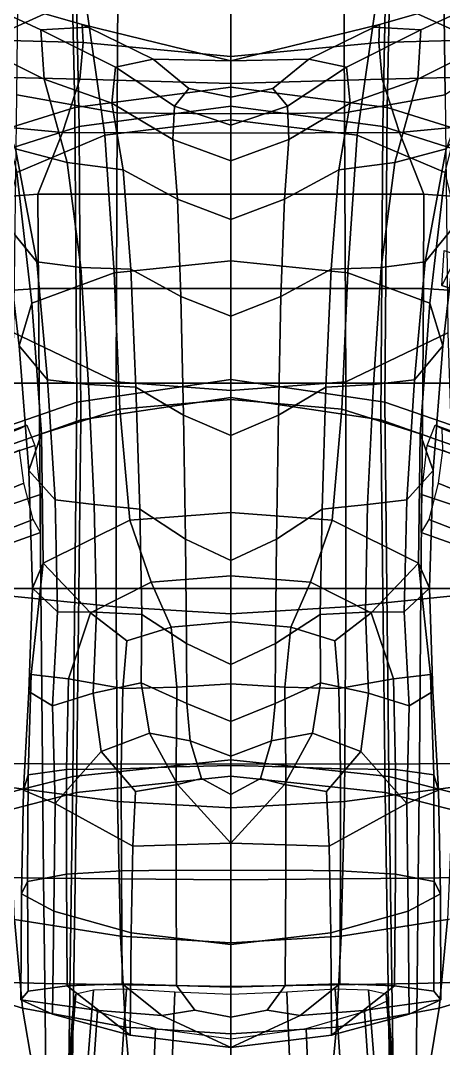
# Model space of a CAD drawing. Extents: x -0.97 to 0.97, y -3.2 to 2.94.
# Drawn here: x -0.108 to 0.109, y 2.124 to 2.653 of the extents above; entities that cross this region are included whole.
import ezdxf

# ---------------------------------------------------------------- set-up
doc = ezdxf.new("R2010")
doc.units = 0

msp = doc.modelspace()

# ---------------------------------------------------------------- linework, layer by layer
for points in [[(-0.18821, 2.6147, 0.11069), (-0.18104, 2.68599, 0.11249), (-0.10735, 2.76788, 0.06306), (-0.12384, 2.69955, 0.06705)], [(0.18821, 2.6147, 0.11069), (0.12384, 2.69955, 0.06705), (0.10735, 2.76788, 0.06306), (0.18104, 2.68599, 0.11249)], [(-0.0804, 2.60826, 0.71814), (0, 2.61863, 0.71936), (0, 2.7464, 0.61185), (-0.08316, 2.73928, 0.60865)], [(0.0804, 2.60826, 0.71814), (0.08316, 2.73928, 0.60865), (0, 2.7464, 0.61185), (0, 2.61863, 0.71936)], [(-0.0804, 2.60826, 0.71814), (-0.08316, 2.73928, 0.60865), (-0.16358, 2.72179, 0.59917), (-0.15899, 2.58372, 0.71343)], [(-0.095, 2.74017, 0.44939), (-0.15908, 2.71099, 0.4292), (-0.12699, 2.64238, 0.50233), (-0.07521, 2.66604, 0.51949)], [(0.095, 2.74017, 0.44939), (0.07521, 2.66604, 0.51949), (0.12699, 2.64238, 0.50233), (0.15908, 2.71099, 0.4292)], [(0.0804, 2.60826, 0.71814), (0.15899, 2.58372, 0.71343), (0.16358, 2.72179, 0.59917), (0.08316, 2.73928, 0.60865)], [(-0.07815, 2.59851, 0.70653), (-0.08079, 2.72907, 0.59752), (0, 2.7361, 0.60068), (0, 2.60882, 0.70769)], [(0.07815, 2.59851, 0.70653), (0, 2.60882, 0.70769), (0, 2.7361, 0.60068), (0.08079, 2.72907, 0.59752)], [(-0.07815, 2.59851, 0.70653), (-0.15427, 2.57426, 0.70215), (-0.15864, 2.71196, 0.58836), (-0.08079, 2.72907, 0.59752)], [(-0.05849, 2.60544, -0.41154), (-0.1102, 2.61477, -0.39103), (-0.10891, 2.72367, -0.36258), (-0.0579, 2.72862, -0.38167)], [(-0.05849, 2.60544, -0.41154), (-0.0579, 2.72862, -0.38167), (0, 2.73181, -0.3877), (0, 2.60493, -0.4168)], [(0.05849, 2.60544, -0.41154), (0, 2.60493, -0.4168), (0, 2.73181, -0.3877), (0.0579, 2.72862, -0.38167)], [(0.05849, 2.60544, -0.41154), (0.0579, 2.72862, -0.38167), (0.10891, 2.72367, -0.36258), (0.1102, 2.61477, -0.39103)], [(0.07815, 2.59851, 0.70653), (0.08079, 2.72907, 0.59752), (0.15864, 2.71196, 0.58836), (0.15427, 2.57426, 0.70215)], [(0.14831, 2.64072, -0.35053), (0.1102, 2.61477, -0.39103), (0.10891, 2.72367, -0.36258), (0.14614, 2.72159, -0.32942)], [(-0.06488, 2.59394, 0.58445), (0, 2.60193, 0.58999), (0, 2.67615, 0.52556), (-0.07521, 2.66604, 0.51949)], [(0.06488, 2.59394, 0.58445), (0.07521, 2.66604, 0.51949), (0, 2.67615, 0.52556), (0, 2.60193, 0.58999)], [(-0.07611, 2.64169, 0.21451), (-0.07651, 2.65094, 0.24824), (-0.14791, 2.67139, 0.28518), (-0.14037, 2.64332, 0.22546)], [(-0.09617, 2.62272, 0.38835), (-0.13069, 2.63998, 0.37798), (-0.14791, 2.67139, 0.28518), (-0.09775, 2.64807, 0.33158)], [(-0.0737, 2.64953, 0.28802), (-0.09775, 2.64807, 0.33158), (-0.14791, 2.67139, 0.28518), (-0.07651, 2.65094, 0.24824)], [(0.0737, 2.64953, 0.28802), (0.07651, 2.65094, 0.24824), (0.14791, 2.67139, 0.28518), (0.09775, 2.64807, 0.33158)], [(0.07611, 2.64169, 0.21451), (0.14037, 2.64332, 0.22546), (0.14791, 2.67139, 0.28518), (0.07651, 2.65094, 0.24824)], [(0.09617, 2.62272, 0.38835), (0.09775, 2.64807, 0.33158), (0.14791, 2.67139, 0.28518), (0.13069, 2.63998, 0.37798)], [(-0.06488, 2.59394, 0.58445), (-0.07521, 2.66604, 0.51949), (-0.12699, 2.64238, 0.50233), (-0.1102, 2.57475, 0.56841)], [(0.06488, 2.59394, 0.58445), (0.1102, 2.57475, 0.56841), (0.12699, 2.64238, 0.50233), (0.07521, 2.66604, 0.51949)], [(-0.0737, 2.64953, 0.28802), (-0.04005, 2.63304, 0.29308), (-0.05945, 2.62898, 0.3493), (-0.09775, 2.64807, 0.33158)], [(-0.09617, 2.62272, 0.38835), (-0.09775, 2.64807, 0.33158), (-0.05945, 2.62898, 0.3493), (-0.06136, 2.61041, 0.39912)], [(-0.07611, 2.64169, 0.21451), (0, 2.63442, 0.20675), (0, 2.63219, 0.23675), (-0.07651, 2.65094, 0.24824)], [(-0.0737, 2.64953, 0.28802), (-0.07651, 2.65094, 0.24824), (0, 2.63219, 0.23675), (-0.04005, 2.63304, 0.29308)], [(0.07611, 2.64169, 0.21451), (0.07651, 2.65094, 0.24824), (0, 2.63219, 0.23675), (0, 2.63442, 0.20675)], [(0.0737, 2.64953, 0.28802), (0.04005, 2.63304, 0.29308), (0, 2.63219, 0.23675), (0.07651, 2.65094, 0.24824)], [(0.0737, 2.64953, 0.28802), (0.09775, 2.64807, 0.33158), (0.05945, 2.62898, 0.3493), (0.04005, 2.63304, 0.29308)], [(0.09617, 2.62272, 0.38835), (0.06136, 2.61041, 0.39912), (0.05945, 2.62898, 0.3493), (0.09775, 2.64807, 0.33158)], [(-0.07611, 2.64169, 0.21451), (-0.14037, 2.64332, 0.22546), (-0.12704, 2.6239, 0.20532), (-0.07776, 2.62284, 0.19374)], [(0.07611, 2.64169, 0.21451), (0.07776, 2.62284, 0.19374), (0.12704, 2.6239, 0.20532), (0.14037, 2.64332, 0.22546)], [(-0.09617, 2.62272, 0.38835), (-0.08426, 2.57987, 0.45183), (-0.11077, 2.58688, 0.45321), (-0.13069, 2.63998, 0.37798)], [(-0.07611, 2.64169, 0.21451), (-0.07776, 2.62284, 0.19374), (0, 2.62059, 0.19179), (0, 2.63442, 0.20675)], [(0.07611, 2.64169, 0.21451), (0, 2.63442, 0.20675), (0, 2.62059, 0.19179), (0.07776, 2.62284, 0.19374)], [(0.09617, 2.62272, 0.38835), (0.13069, 2.63998, 0.37798), (0.11077, 2.58688, 0.45321), (0.08426, 2.57987, 0.45183)], [(-0.02163, 2.61803, 0.29651), (-0.02909, 2.60883, 0.33793), (-0.05945, 2.62898, 0.3493), (-0.04005, 2.63304, 0.29308)], [(-0.02163, 2.61803, 0.29651), (-0.04005, 2.63304, 0.29308), (0, 2.63219, 0.23675), (0, 2.61351, 0.27722)], [(0.02163, 2.61803, 0.29651), (0, 2.61351, 0.27722), (0, 2.63219, 0.23675), (0.04005, 2.63304, 0.29308)], [(0.02163, 2.61803, 0.29651), (0.04005, 2.63304, 0.29308), (0.05945, 2.62898, 0.3493), (0.02909, 2.60883, 0.33793)], [(-0.02985, 2.59176, 0.37983), (-0.06136, 2.61041, 0.39912), (-0.05945, 2.62898, 0.3493), (-0.02909, 2.60883, 0.33793)], [(0.02985, 2.59176, 0.37983), (0.02909, 2.60883, 0.33793), (0.05945, 2.62898, 0.3493), (0.06136, 2.61041, 0.39912)], [(-0.08673, 2.5954, 0.19279), (-0.07776, 2.62284, 0.19374), (-0.12704, 2.6239, 0.20532), (-0.15364, 2.60167, 0.2014)], [(-0.09617, 2.62272, 0.38835), (-0.06136, 2.61041, 0.39912), (-0.05548, 2.57615, 0.45029), (-0.08426, 2.57987, 0.45183)], [(-0.08673, 2.5954, 0.19279), (0, 2.59506, 0.19279), (0, 2.62059, 0.19179), (-0.07776, 2.62284, 0.19374)], [(0.08673, 2.5954, 0.19279), (0.07776, 2.62284, 0.19374), (0, 2.62059, 0.19179), (0, 2.59506, 0.19279)], [(0.09617, 2.62272, 0.38835), (0.08426, 2.57987, 0.45183), (0.05548, 2.57615, 0.45029), (0.06136, 2.61041, 0.39912)], [(0.08673, 2.5954, 0.19279), (0.15364, 2.60167, 0.2014), (0.12704, 2.6239, 0.20532), (0.07776, 2.62284, 0.19374)], [(-0.0804, 2.60826, 0.71814), (-0.07926, 2.45676, 0.83597), (0, 2.4683, 0.83642), (0, 2.61863, 0.71936)], [(-0.02163, 2.61803, 0.29651), (0, 2.61351, 0.27722), (0, 2.59915, 0.31983), (-0.02909, 2.60883, 0.33793)], [(0.0804, 2.60826, 0.71814), (0, 2.61863, 0.71936), (0, 2.4683, 0.83642), (0.07926, 2.45676, 0.83597)], [(0.02163, 2.61803, 0.29651), (0.02909, 2.60883, 0.33793), (0, 2.59915, 0.31983), (0, 2.61351, 0.27722)], [(-0.1164, 2.54914, 0.54247), (-0.13193, 2.61186, 0.47514), (-0.11077, 2.58688, 0.45321), (-0.09993, 2.52894, 0.52028)], [(-0.05849, 2.60544, -0.41154), (-0.05912, 2.46713, -0.42557), (-0.11164, 2.49237, -0.4049), (-0.1102, 2.61477, -0.39103)], [(0.05849, 2.60544, -0.41154), (0.1102, 2.61477, -0.39103), (0.11164, 2.49237, -0.4049), (0.05912, 2.46713, -0.42557)], [(0.1164, 2.54914, 0.54247), (0.09993, 2.52894, 0.52028), (0.11077, 2.58688, 0.45321), (0.13193, 2.61186, 0.47514)], [(-0.0804, 2.60826, 0.71814), (-0.15899, 2.58372, 0.71343), (-0.15724, 2.42981, 0.83325), (-0.07926, 2.45676, 0.83597)], [(-0.07815, 2.59851, 0.70653), (0, 2.60882, 0.70769), (0, 2.45909, 0.82421), (-0.07715, 2.44759, 0.82382)], [(-0.02985, 2.59176, 0.37983), (-0.02753, 2.56108, 0.42789), (-0.05548, 2.57615, 0.45029), (-0.06136, 2.61041, 0.39912)], [(-0.02985, 2.59176, 0.37983), (-0.02909, 2.60883, 0.33793), (0, 2.59915, 0.31983), (0, 2.58084, 0.36267)], [(0.02985, 2.59176, 0.37983), (0, 2.58084, 0.36267), (0, 2.59915, 0.31983), (0.02909, 2.60883, 0.33793)], [(0.07815, 2.59851, 0.70653), (0.07715, 2.44759, 0.82382), (0, 2.45909, 0.82421), (0, 2.60882, 0.70769)], [(0.02985, 2.59176, 0.37983), (0.06136, 2.61041, 0.39912), (0.05548, 2.57615, 0.45029), (0.02753, 2.56108, 0.42789)], [(0.0804, 2.60826, 0.71814), (0.07926, 2.45676, 0.83597), (0.15724, 2.42981, 0.83325), (0.15899, 2.58372, 0.71343)], [(-0.08673, 2.5954, 0.19279), (-0.15364, 2.60167, 0.2014), (-0.18475, 2.55707, 0.2054), (-0.09934, 2.56368, 0.20176)], [(-0.06488, 2.59394, 0.58445), (-0.06015, 2.52319, 0.64348), (0, 2.52943, 0.64916), (0, 2.60193, 0.58999)], [(-0.05849, 2.60544, -0.41154), (0, 2.60493, -0.4168), (0, 2.46271, -0.42952), (-0.05912, 2.46713, -0.42557)], [(0.05849, 2.60544, -0.41154), (0.05912, 2.46713, -0.42557), (0, 2.46271, -0.42952), (0, 2.60493, -0.4168)], [(0.06488, 2.59394, 0.58445), (0, 2.60193, 0.58999), (0, 2.52943, 0.64916), (0.06015, 2.52319, 0.64348)], [(0.08673, 2.5954, 0.19279), (0.09934, 2.56368, 0.20176), (0.18475, 2.55707, 0.2054), (0.15364, 2.60167, 0.2014)], [(-0.07815, 2.59851, 0.70653), (-0.07715, 2.44759, 0.82382), (-0.15278, 2.42084, 0.82144), (-0.15427, 2.57426, 0.70215)], [(-0.08673, 2.5954, 0.19279), (-0.09934, 2.56368, 0.20176), (0, 2.56368, 0.20176), (0, 2.59506, 0.19279)], [(0.08673, 2.5954, 0.19279), (0, 2.59506, 0.19279), (0, 2.56368, 0.20176), (0.09934, 2.56368, 0.20176)], [(0.07815, 2.59851, 0.70653), (0.15427, 2.57426, 0.70215), (0.15278, 2.42084, 0.82144), (0.07715, 2.44759, 0.82382)], [(-0.06488, 2.59394, 0.58445), (-0.1102, 2.57475, 0.56841), (-0.10243, 2.50757, 0.62726), (-0.06015, 2.52319, 0.64348)], [(-0.02985, 2.59176, 0.37983), (0, 2.58084, 0.36267), (0, 2.55071, 0.41147), (-0.02753, 2.56108, 0.42789)], [(0.02985, 2.59176, 0.37983), (0.02753, 2.56108, 0.42789), (0, 2.55071, 0.41147), (0, 2.58084, 0.36267)], [(0.06488, 2.59394, 0.58445), (0.06015, 2.52319, 0.64348), (0.10243, 2.50757, 0.62726), (0.1102, 2.57475, 0.56841)], [(-0.07727, 2.52594, 0.51551), (-0.09993, 2.52894, 0.52028), (-0.11077, 2.58688, 0.45321), (-0.08426, 2.57987, 0.45183)], [(0.07727, 2.52594, 0.51551), (0.08426, 2.57987, 0.45183), (0.11077, 2.58688, 0.45321), (0.09993, 2.52894, 0.52028)], [(-0.07727, 2.52594, 0.51551), (-0.08426, 2.57987, 0.45183), (-0.05548, 2.57615, 0.45029), (-0.05151, 2.52502, 0.51054)], [(0.07727, 2.52594, 0.51551), (0.05151, 2.52502, 0.51054), (0.05548, 2.57615, 0.45029), (0.08426, 2.57987, 0.45183)], [(-0.1164, 2.54914, 0.54247), (-0.109, 2.48564, 0.60135), (-0.10243, 2.50757, 0.62726), (-0.1102, 2.57475, 0.56841)], [(-0.02576, 2.51108, 0.48778), (-0.05151, 2.52502, 0.51054), (-0.05548, 2.57615, 0.45029), (-0.02753, 2.56108, 0.42789)], [(0.02576, 2.51108, 0.48778), (0.02753, 2.56108, 0.42789), (0.05548, 2.57615, 0.45029), (0.05151, 2.52502, 0.51054)], [(0.1164, 2.54914, 0.54247), (0.1102, 2.57475, 0.56841), (0.10243, 2.50757, 0.62726), (0.109, 2.48564, 0.60135)], [(-0.09902, 2.51508, 0.1991), (-0.09934, 2.56368, 0.20176), (-0.18475, 2.55707, 0.2054), (-0.17809, 2.50998, 0.20087)], [(-0.09902, 2.51508, 0.1991), (0, 2.51508, 0.1991), (0, 2.56368, 0.20176), (-0.09934, 2.56368, 0.20176)], [(0.09902, 2.51508, 0.1991), (0.09934, 2.56368, 0.20176), (0, 2.56368, 0.20176), (0, 2.51508, 0.1991)], [(0.09902, 2.51508, 0.1991), (0.17809, 2.50998, 0.20087), (0.18475, 2.55707, 0.2054), (0.09934, 2.56368, 0.20176)], [(-0.02576, 2.51108, 0.48778), (-0.02753, 2.56108, 0.42789), (0, 2.55071, 0.41147), (0, 2.50086, 0.47196)], [(0.02576, 2.51108, 0.48778), (0, 2.50086, 0.47196), (0, 2.55071, 0.41147), (0.02753, 2.56108, 0.42789)], [(-0.1164, 2.54914, 0.54247), (-0.09993, 2.52894, 0.52028), (-0.09442, 2.46813, 0.57947), (-0.109, 2.48564, 0.60135)], [(0.1164, 2.54914, 0.54247), (0.109, 2.48564, 0.60135), (0.09442, 2.46813, 0.57947), (0.09993, 2.52894, 0.52028)], [(0.14348, 2.52374, 0.50201), (0.14394, 2.50515, 0.52674), (0.10844, 2.51668, 0.55235), (0.10971, 2.53474, 0.52702)], [(-0.07727, 2.52594, 0.51551), (-0.07328, 2.46574, 0.57534), (-0.09442, 2.46813, 0.57947), (-0.09993, 2.52894, 0.52028)], [(-0.05712, 2.45314, 0.69576), (0, 2.45805, 0.70205), (0, 2.52943, 0.64916), (-0.06015, 2.52319, 0.64348)], [(0.05712, 2.45314, 0.69576), (0.06015, 2.52319, 0.64348), (0, 2.52943, 0.64916), (0, 2.45805, 0.70205)], [(0.07727, 2.52594, 0.51551), (0.09993, 2.52894, 0.52028), (0.09442, 2.46813, 0.57947), (0.07328, 2.46574, 0.57534)], [(-0.05712, 2.45314, 0.69576), (-0.06015, 2.52319, 0.64348), (-0.10243, 2.50757, 0.62726), (-0.0974, 2.44036, 0.6787)], [(-0.07727, 2.52594, 0.51551), (-0.05151, 2.52502, 0.51054), (-0.04885, 2.46441, 0.5712), (-0.07328, 2.46574, 0.57534)], [(-0.02576, 2.51108, 0.48778), (-0.02443, 2.45006, 0.54926), (-0.04885, 2.46441, 0.5712), (-0.05151, 2.52502, 0.51054)], [(0.02576, 2.51108, 0.48778), (0.05151, 2.52502, 0.51054), (0.04885, 2.46441, 0.5712), (0.02443, 2.45006, 0.54926)], [(0.07727, 2.52594, 0.51551), (0.07328, 2.46574, 0.57534), (0.04885, 2.46441, 0.5712), (0.05151, 2.52502, 0.51054)], [(0.05712, 2.45314, 0.69576), (0.0974, 2.44036, 0.6787), (0.10243, 2.50757, 0.62726), (0.06015, 2.52319, 0.64348)], [(0.14994, 2.51267, 0.53857), (0.11321, 2.52574, 0.56566), (0.10844, 2.51668, 0.55235), (0.14394, 2.50515, 0.52674)], [(-0.09902, 2.51508, 0.1991), (-0.17809, 2.50998, 0.20087), (-0.19741, 2.46647, 0.19645), (-0.0987, 2.46647, 0.19645)], [(-0.09902, 2.51508, 0.1991), (-0.0987, 2.46647, 0.19645), (0, 2.46647, 0.19645), (0, 2.51508, 0.1991)], [(-0.02576, 2.51108, 0.48778), (0, 2.50086, 0.47196), (0, 2.43962, 0.53384), (-0.02443, 2.45006, 0.54926)], [(0.09902, 2.51508, 0.1991), (0, 2.51508, 0.1991), (0, 2.46647, 0.19645), (0.0987, 2.46647, 0.19645)], [(0.02576, 2.51108, 0.48778), (0.02443, 2.45006, 0.54926), (0, 2.43962, 0.53384), (0, 2.50086, 0.47196)], [(0.09902, 2.51508, 0.1991), (0.0987, 2.46647, 0.19645), (0.19741, 2.46647, 0.19645), (0.17809, 2.50998, 0.20087)], [(-0.10401, 2.42165, 0.65265), (-0.0974, 2.44036, 0.6787), (-0.10243, 2.50757, 0.62726), (-0.109, 2.48564, 0.60135)], [(0.10401, 2.42165, 0.65265), (0.109, 2.48564, 0.60135), (0.10243, 2.50757, 0.62726), (0.0974, 2.44036, 0.6787)], [(-0.05904, 2.3515, -0.40381), (-0.11615, 2.35736, -0.39454), (-0.11164, 2.49237, -0.4049), (-0.05912, 2.46713, -0.42557)], [(0.05904, 2.3515, -0.40381), (0.05912, 2.46713, -0.42557), (0.11164, 2.49237, -0.4049), (0.11615, 2.35736, -0.39454)], [(-0.10401, 2.42165, 0.65265), (-0.109, 2.48564, 0.60135), (-0.09442, 2.46813, 0.57947), (-0.09048, 2.40643, 0.63104)], [(0.10401, 2.42165, 0.65265), (0.09048, 2.40643, 0.63104), (0.09442, 2.46813, 0.57947), (0.109, 2.48564, 0.60135)], [(-0.08132, 2.26429, 0.97047), (0, 2.27284, 0.97259), (0, 2.4683, 0.83642), (-0.07926, 2.45676, 0.83597)], [(0.08132, 2.26429, 0.97047), (0.07926, 2.45676, 0.83597), (0, 2.4683, 0.83642), (0, 2.27284, 0.97259)], [(-0.09778, 2.36085, 0.16228), (-0.0987, 2.46647, 0.19645), (-0.19741, 2.46647, 0.19645), (-0.19555, 2.36085, 0.16228)], [(-0.09778, 2.36085, 0.16228), (0, 2.36085, 0.16228), (0, 2.46647, 0.19645), (-0.0987, 2.46647, 0.19645)], [(-0.07033, 2.40411, 0.62728), (-0.09048, 2.40643, 0.63104), (-0.09442, 2.46813, 0.57947), (-0.07328, 2.46574, 0.57534)], [(-0.07033, 2.40411, 0.62728), (-0.07328, 2.46574, 0.57534), (-0.04885, 2.46441, 0.5712), (-0.04689, 2.40173, 0.62356)], [(-0.05904, 2.3515, -0.40381), (-0.05912, 2.46713, -0.42557), (0, 2.46271, -0.42952), (0, 2.34781, -0.40789)], [(-0.02344, 2.38631, 0.60204), (-0.04689, 2.40173, 0.62356), (-0.04885, 2.46441, 0.5712), (-0.02443, 2.45006, 0.54926)], [(0.05904, 2.3515, -0.40381), (0, 2.34781, -0.40789), (0, 2.46271, -0.42952), (0.05912, 2.46713, -0.42557)], [(0.09778, 2.36085, 0.16228), (0.0987, 2.46647, 0.19645), (0, 2.46647, 0.19645), (0, 2.36085, 0.16228)], [(0.02344, 2.38631, 0.60204), (0.02443, 2.45006, 0.54926), (0.04885, 2.46441, 0.5712), (0.04689, 2.40173, 0.62356)], [(0.07033, 2.40411, 0.62728), (0.04689, 2.40173, 0.62356), (0.04885, 2.46441, 0.5712), (0.07328, 2.46574, 0.57534)], [(0.07033, 2.40411, 0.62728), (0.07328, 2.46574, 0.57534), (0.09442, 2.46813, 0.57947), (0.09048, 2.40643, 0.63104)], [(0.09778, 2.36085, 0.16228), (0.19555, 2.36085, 0.16228), (0.19741, 2.46647, 0.19645), (0.0987, 2.46647, 0.19645)], [(-0.07941, 2.25594, 0.95767), (-0.07715, 2.44759, 0.82382), (0, 2.45909, 0.82421), (0, 2.26448, 0.95973)], [(-0.05712, 2.45314, 0.69576), (-0.05201, 2.39604, 0.73851), (0, 2.4, 0.74478), (0, 2.45805, 0.70205)], [(0.07941, 2.25594, 0.95767), (0, 2.26448, 0.95973), (0, 2.45909, 0.82421), (0.07715, 2.44759, 0.82382)], [(0.05712, 2.45314, 0.69576), (0, 2.45805, 0.70205), (0, 2.4, 0.74478), (0.05201, 2.39604, 0.73851)], [(-0.08132, 2.26429, 0.97047), (-0.07926, 2.45676, 0.83597), (-0.15724, 2.42981, 0.83325), (-0.16117, 2.24421, 0.96418)], [(-0.05712, 2.45314, 0.69576), (-0.0974, 2.44036, 0.6787), (-0.09659, 2.37388, 0.72906), (-0.05201, 2.39604, 0.73851)], [(0.05712, 2.45314, 0.69576), (0.05201, 2.39604, 0.73851), (0.09659, 2.37388, 0.72906), (0.0974, 2.44036, 0.6787)], [(0.08132, 2.26429, 0.97047), (0.16117, 2.24421, 0.96418), (0.15724, 2.42981, 0.83325), (0.07926, 2.45676, 0.83597)], [(-0.07941, 2.25594, 0.95767), (-0.15705, 2.23598, 0.95172), (-0.15278, 2.42084, 0.82144), (-0.07715, 2.44759, 0.82382)], [(-0.02344, 2.38631, 0.60204), (-0.02443, 2.45006, 0.54926), (0, 2.43962, 0.53384), (0, 2.37535, 0.58683)], [(0.02344, 2.38631, 0.60204), (0, 2.37535, 0.58683), (0, 2.43962, 0.53384), (0.02443, 2.45006, 0.54926)], [(0.07941, 2.25594, 0.95767), (0.07715, 2.44759, 0.82382), (0.15278, 2.42084, 0.82144), (0.15705, 2.23598, 0.95172)], [(-0.14365, 2.43086, 0.6036), (-0.14859, 2.42728, 0.62039), (-0.10844, 2.4432, 0.65316), (-0.10507, 2.44492, 0.63387)], [(-0.14365, 2.43086, 0.6036), (-0.10507, 2.44492, 0.63387), (-0.1009, 2.43449, 0.62312), (-0.13832, 2.42191, 0.59465)], [(0.14365, 2.43086, 0.6036), (0.13832, 2.42191, 0.59465), (0.1009, 2.43449, 0.62312), (0.10507, 2.44492, 0.63387)], [(0.14365, 2.43086, 0.6036), (0.10507, 2.44492, 0.63387), (0.10844, 2.4432, 0.65316), (0.14859, 2.42728, 0.62039)], [(0.14991, 2.4151, 0.63287), (0.14859, 2.42728, 0.62039), (0.10844, 2.4432, 0.65316), (0.10885, 2.43197, 0.66706)], [(-0.10401, 2.42165, 0.65265), (-0.10209, 2.3611, 0.69644), (-0.09659, 2.37388, 0.72906), (-0.0974, 2.44036, 0.6787)], [(0.10401, 2.42165, 0.65265), (0.0974, 2.44036, 0.6787), (0.09659, 2.37388, 0.72906), (0.10209, 2.3611, 0.69644)], [(-0.14991, 2.4151, 0.63287), (-0.14773, 2.39828, 0.63855), (-0.10657, 2.41505, 0.6729), (-0.10885, 2.43197, 0.66706)], [(-0.13588, 2.39652, 0.60569), (-0.13832, 2.42191, 0.59465), (-0.1009, 2.43449, 0.62312), (-0.09807, 2.40924, 0.63479)], [(0.13588, 2.39652, 0.60569), (0.09807, 2.40924, 0.63479), (0.1009, 2.43449, 0.62312), (0.13832, 2.42191, 0.59465)], [(0.14991, 2.4151, 0.63287), (0.10885, 2.43197, 0.66706), (0.10657, 2.41505, 0.6729), (0.14773, 2.39828, 0.63855)], [(-0.10401, 2.42165, 0.65265), (-0.09048, 2.40643, 0.63104), (-0.08921, 2.3489, 0.6753), (-0.10209, 2.3611, 0.69644)], [(0.10401, 2.42165, 0.65265), (0.10209, 2.3611, 0.69644), (0.08921, 2.3489, 0.6753), (0.09048, 2.40643, 0.63104)], [(-0.14215, 2.38076, 0.63496), (-0.10184, 2.39629, 0.66798), (-0.10657, 2.41505, 0.6729), (-0.14773, 2.39828, 0.63855)], [(0.14215, 2.38076, 0.63496), (0.14773, 2.39828, 0.63855), (0.10657, 2.41505, 0.6729), (0.10184, 2.39629, 0.66798)], [(-0.13588, 2.39652, 0.60569), (-0.09807, 2.40924, 0.63479), (-0.09793, 2.38968, 0.65453), (-0.13694, 2.37577, 0.62353)], [(-0.07033, 2.40411, 0.62728), (-0.06924, 2.34866, 0.66974), (-0.08921, 2.3489, 0.6753), (-0.09048, 2.40643, 0.63104)], [(0.07033, 2.40411, 0.62728), (0.09048, 2.40643, 0.63104), (0.08921, 2.3489, 0.6753), (0.06924, 2.34866, 0.66974)], [(0.13588, 2.39652, 0.60569), (0.13694, 2.37577, 0.62353), (0.09793, 2.38968, 0.65453), (0.09807, 2.40924, 0.63479)], [(-0.07033, 2.40411, 0.62728), (-0.04689, 2.40173, 0.62356), (-0.04589, 2.34753, 0.66399), (-0.06924, 2.34866, 0.66974)], [(-0.04102, 2.36414, 0.7689), (0, 2.36749, 0.77346), (0, 2.4, 0.74478), (-0.05201, 2.39604, 0.73851)], [(-0.02344, 2.38631, 0.60204), (-0.02287, 2.33264, 0.64229), (-0.04589, 2.34753, 0.66399), (-0.04689, 2.40173, 0.62356)], [(0.04102, 2.36414, 0.7689), (0.05201, 2.39604, 0.73851), (0, 2.4, 0.74478), (0, 2.36749, 0.77346)], [(0.02344, 2.38631, 0.60204), (0.04689, 2.40173, 0.62356), (0.04589, 2.34753, 0.66399), (0.02287, 2.33264, 0.64229)], [(0.07033, 2.40411, 0.62728), (0.06924, 2.34866, 0.66974), (0.04589, 2.34753, 0.66399), (0.04689, 2.40173, 0.62356)], [(-0.14215, 2.38076, 0.63496), (-0.13694, 2.37577, 0.62353), (-0.09793, 2.38968, 0.65453), (-0.10184, 2.39629, 0.66798)], [(-0.04102, 2.36414, 0.7689), (-0.05201, 2.39604, 0.73851), (-0.09659, 2.37388, 0.72906), (-0.07218, 2.34836, 0.76753)], [(0.04102, 2.36414, 0.7689), (0.07218, 2.34836, 0.76753), (0.09659, 2.37388, 0.72906), (0.05201, 2.39604, 0.73851)], [(0.14215, 2.38076, 0.63496), (0.10184, 2.39629, 0.66798), (0.09793, 2.38968, 0.65453), (0.13694, 2.37577, 0.62353)], [(-0.02344, 2.38631, 0.60204), (0, 2.37535, 0.58683), (0, 2.32176, 0.62744), (-0.02287, 2.33264, 0.64229)], [(0.02344, 2.38631, 0.60204), (0.02287, 2.33264, 0.64229), (0, 2.32176, 0.62744), (0, 2.37535, 0.58683)], [(-0.10391, 2.30792, 0.7328), (-0.10273, 2.31665, 0.7573), (-0.09659, 2.37388, 0.72906), (-0.10209, 2.3611, 0.69644)], [(-0.0836, 2.31442, 0.78168), (-0.07218, 2.34836, 0.76753), (-0.09659, 2.37388, 0.72906), (-0.10273, 2.31665, 0.7573)], [(0.0836, 2.31442, 0.78168), (0.10273, 2.31665, 0.7573), (0.09659, 2.37388, 0.72906), (0.07218, 2.34836, 0.76753)], [(0.10391, 2.30792, 0.7328), (0.10209, 2.3611, 0.69644), (0.09659, 2.37388, 0.72906), (0.10273, 2.31665, 0.7573)], [(-0.04102, 2.36414, 0.7689), (-0.07218, 2.34836, 0.76753), (-0.05352, 2.33407, 0.78665), (-0.03074, 2.34099, 0.79167)], [(-0.04102, 2.36414, 0.7689), (-0.03074, 2.34099, 0.79167), (0, 2.3437, 0.79451), (0, 2.36749, 0.77346)], [(0.04102, 2.36414, 0.7689), (0, 2.36749, 0.77346), (0, 2.3437, 0.79451), (0.03074, 2.34099, 0.79167)], [(0.04102, 2.36414, 0.7689), (0.03074, 2.34099, 0.79167), (0.05352, 2.33407, 0.78665), (0.07218, 2.34836, 0.76753)], [(-0.09778, 2.36085, 0.16228), (-0.19555, 2.36085, 0.16228), (-0.19392, 2.2712, 0.13496), (-0.09696, 2.27081, 0.13496)], [(-0.05904, 2.3515, -0.40381), (-0.05844, 2.25135, -0.3686), (-0.11433, 2.25881, -0.35925), (-0.11615, 2.35736, -0.39454)], [(-0.10391, 2.30792, 0.7328), (-0.10209, 2.3611, 0.69644), (-0.08921, 2.3489, 0.6753), (-0.09174, 2.30059, 0.7126)], [(-0.09778, 2.36085, 0.16228), (-0.09696, 2.27081, 0.13496), (0, 2.27061, 0.13496), (0, 2.36085, 0.16228)], [(0.09778, 2.36085, 0.16228), (0, 2.36085, 0.16228), (0, 2.27061, 0.13496), (0.09696, 2.27081, 0.13496)], [(0.05904, 2.3515, -0.40381), (0.11615, 2.35736, -0.39454), (0.11433, 2.25881, -0.35925), (0.05844, 2.25135, -0.3686)], [(0.10391, 2.30792, 0.7328), (0.09174, 2.30059, 0.7126), (0.08921, 2.3489, 0.6753), (0.10209, 2.3611, 0.69644)], [(0.09778, 2.36085, 0.16228), (0.09696, 2.27081, 0.13496), (0.19392, 2.2712, 0.13496), (0.19555, 2.36085, 0.16228)], [(-0.07081, 2.30704, 0.70116), (-0.09174, 2.30059, 0.7126), (-0.08921, 2.3489, 0.6753), (-0.06924, 2.34866, 0.66974)], [(-0.0836, 2.31442, 0.78168), (-0.0556, 2.30948, 0.8013), (-0.05352, 2.33407, 0.78665), (-0.07218, 2.34836, 0.76753)], [(-0.07081, 2.30704, 0.70116), (-0.06924, 2.34866, 0.66974), (-0.04589, 2.34753, 0.66399), (-0.04613, 2.31241, 0.68887)], [(-0.05904, 2.3515, -0.40381), (0, 2.34781, -0.40789), (0, 2.24809, -0.37271), (-0.05844, 2.25135, -0.3686)], [(-0.02274, 2.30184, 0.66614), (-0.04613, 2.31241, 0.68887), (-0.04589, 2.34753, 0.66399), (-0.02287, 2.33264, 0.64229)], [(0.05904, 2.3515, -0.40381), (0.05844, 2.25135, -0.3686), (0, 2.24809, -0.37271), (0, 2.34781, -0.40789)], [(0.02274, 2.30184, 0.66614), (0.02287, 2.33264, 0.64229), (0.04589, 2.34753, 0.66399), (0.04613, 2.31241, 0.68887)], [(0.07081, 2.30704, 0.70116), (0.04613, 2.31241, 0.68887), (0.04589, 2.34753, 0.66399), (0.06924, 2.34866, 0.66974)], [(0.0836, 2.31442, 0.78168), (0.07218, 2.34836, 0.76753), (0.05352, 2.33407, 0.78665), (0.0556, 2.30948, 0.8013)], [(0.07081, 2.30704, 0.70116), (0.06924, 2.34866, 0.66974), (0.08921, 2.3489, 0.6753), (0.09174, 2.30059, 0.7126)], [(-0.02776, 2.31013, 0.81155), (0, 2.31184, 0.81433), (0, 2.3437, 0.79451), (-0.03074, 2.34099, 0.79167)], [(0.02776, 2.31013, 0.81155), (0.03074, 2.34099, 0.79167), (0, 2.3437, 0.79451), (0, 2.31184, 0.81433)], [(-0.02776, 2.31013, 0.81155), (-0.03074, 2.34099, 0.79167), (-0.05352, 2.33407, 0.78665), (-0.0556, 2.30948, 0.8013)], [(0.02776, 2.31013, 0.81155), (0.0556, 2.30948, 0.8013), (0.05352, 2.33407, 0.78665), (0.03074, 2.34099, 0.79167)], [(-0.02274, 2.30184, 0.66614), (-0.02287, 2.33264, 0.64229), (0, 2.32176, 0.62744), (0, 2.29258, 0.65217)], [(0.02274, 2.30184, 0.66614), (0, 2.29258, 0.65217), (0, 2.32176, 0.62744), (0.02287, 2.33264, 0.64229)], [(-0.10391, 2.30792, 0.7328), (-0.10674, 2.25716, 0.76276), (-0.10432, 2.26507, 0.78266), (-0.10273, 2.31665, 0.7573)], [(-0.0836, 2.31442, 0.78168), (-0.10273, 2.31665, 0.7573), (-0.10432, 2.26507, 0.78266), (-0.08466, 2.2678, 0.80296)], [(0.0836, 2.31442, 0.78168), (0.08466, 2.2678, 0.80296), (0.10432, 2.26507, 0.78266), (0.10273, 2.31665, 0.7573)], [(0.10391, 2.30792, 0.7328), (0.10273, 2.31665, 0.7573), (0.10432, 2.26507, 0.78266), (0.10674, 2.25716, 0.76276)], [(-0.0836, 2.31442, 0.78168), (-0.08466, 2.2678, 0.80296), (-0.0564, 2.26823, 0.82005), (-0.0556, 2.30948, 0.8013)], [(-0.07081, 2.30704, 0.70116), (-0.04613, 2.31241, 0.68887), (-0.04191, 2.28655, 0.7024), (-0.06683, 2.27703, 0.71941)], [(-0.02776, 2.31013, 0.81155), (-0.0556, 2.30948, 0.8013), (-0.0564, 2.26823, 0.82005), (-0.02819, 2.26925, 0.83029)], [(-0.02274, 2.30184, 0.66614), (-0.02092, 2.2825, 0.68049), (-0.04191, 2.28655, 0.7024), (-0.04613, 2.31241, 0.68887)], [(-0.02776, 2.31013, 0.81155), (-0.02819, 2.26925, 0.83029), (0, 2.26991, 0.83371), (0, 2.31184, 0.81433)], [(0.02776, 2.31013, 0.81155), (0, 2.31184, 0.81433), (0, 2.26991, 0.83371), (0.02819, 2.26925, 0.83029)], [(0.02274, 2.30184, 0.66614), (0.04613, 2.31241, 0.68887), (0.04191, 2.28655, 0.7024), (0.02092, 2.2825, 0.68049)], [(0.02776, 2.31013, 0.81155), (0.02819, 2.26925, 0.83029), (0.0564, 2.26823, 0.82005), (0.0556, 2.30948, 0.8013)], [(0.07081, 2.30704, 0.70116), (0.06683, 2.27703, 0.71941), (0.04191, 2.28655, 0.7024), (0.04613, 2.31241, 0.68887)], [(0.0836, 2.31442, 0.78168), (0.0556, 2.30948, 0.8013), (0.0564, 2.26823, 0.82005), (0.08466, 2.2678, 0.80296)], [(-0.10391, 2.30792, 0.7328), (-0.09174, 2.30059, 0.7126), (-0.09048, 2.2503, 0.74271), (-0.10674, 2.25716, 0.76276)], [(-0.07081, 2.30704, 0.70116), (-0.06683, 2.27703, 0.71941), (-0.09048, 2.2503, 0.74271), (-0.09174, 2.30059, 0.7126)], [(0.07081, 2.30704, 0.70116), (0.09174, 2.30059, 0.7126), (0.09048, 2.2503, 0.74271), (0.06683, 2.27703, 0.71941)], [(0.10391, 2.30792, 0.7328), (0.10674, 2.25716, 0.76276), (0.09048, 2.2503, 0.74271), (0.09174, 2.30059, 0.7126)], [(-0.02274, 2.30184, 0.66614), (0, 2.29258, 0.65217), (0, 2.27468, 0.6696), (-0.02092, 2.2825, 0.68049)], [(0.02274, 2.30184, 0.66614), (0.02092, 2.2825, 0.68049), (0, 2.27468, 0.6696), (0, 2.29258, 0.65217)], [(-0.04913, 2.25644, 0.72236), (-0.06683, 2.27703, 0.71941), (-0.04191, 2.28655, 0.7024), (-0.02752, 2.26014, 0.70876)], [(-0.01523, 2.26321, 0.69219), (-0.02752, 2.26014, 0.70876), (-0.04191, 2.28655, 0.7024), (-0.02092, 2.2825, 0.68049)], [(0.01523, 2.26321, 0.69219), (0.02092, 2.2825, 0.68049), (0.04191, 2.28655, 0.7024), (0.02752, 2.26014, 0.70876)], [(0.04913, 2.25644, 0.72236), (0.02752, 2.26014, 0.70876), (0.04191, 2.28655, 0.7024), (0.06683, 2.27703, 0.71941)], [(-0.01523, 2.26321, 0.69219), (-0.02092, 2.2825, 0.68049), (0, 2.27468, 0.6696), (0, 2.25495, 0.68835)], [(0.01523, 2.26321, 0.69219), (0, 2.25495, 0.68835), (0, 2.27468, 0.6696), (0.02092, 2.2825, 0.68049)], [(-0.04913, 2.25644, 0.72236), (-0.05054, 2.22836, 0.73438), (-0.09048, 2.2503, 0.74271), (-0.06683, 2.27703, 0.71941)], [(-0.08132, 2.26429, 0.97047), (-0.08433, 2.05373, 1.10115), (0, 2.05814, 1.10504), (0, 2.27284, 0.97259)], [(0.08132, 2.26429, 0.97047), (0, 2.27284, 0.97259), (0, 2.05814, 1.10504), (0.08433, 2.05373, 1.10115)], [(0.04913, 2.25644, 0.72236), (0.06683, 2.27703, 0.71941), (0.09048, 2.2503, 0.74271), (0.05054, 2.22836, 0.73438)], [(-0.09636, 2.21192, 0.12135), (-0.09696, 2.27081, 0.13496), (-0.19392, 2.2712, 0.13496), (-0.19273, 2.21348, 0.12135)], [(-0.08469, 2.21401, 0.82302), (-0.08466, 2.2678, 0.80296), (-0.10432, 2.26507, 0.78266), (-0.10464, 2.21028, 0.80454)], [(-0.09636, 2.21192, 0.12135), (0, 2.21114, 0.12135), (0, 2.27061, 0.13496), (-0.09696, 2.27081, 0.13496)], [(-0.08469, 2.21401, 0.82302), (-0.05639, 2.21572, 0.83923), (-0.0564, 2.26823, 0.82005), (-0.08466, 2.2678, 0.80296)], [(-0.02818, 2.21607, 0.84966), (-0.02819, 2.26925, 0.83029), (-0.0564, 2.26823, 0.82005), (-0.05639, 2.21572, 0.83923)], [(-0.02818, 2.21607, 0.84966), (0, 2.21591, 0.85343), (0, 2.26991, 0.83371), (-0.02819, 2.26925, 0.83029)], [(0.09636, 2.21192, 0.12135), (0.09696, 2.27081, 0.13496), (0, 2.27061, 0.13496), (0, 2.21114, 0.12135)], [(0.02818, 2.21607, 0.84966), (0.02819, 2.26925, 0.83029), (0, 2.26991, 0.83371), (0, 2.21591, 0.85343)], [(0.02818, 2.21607, 0.84966), (0.05639, 2.21572, 0.83923), (0.0564, 2.26823, 0.82005), (0.02819, 2.26925, 0.83029)], [(0.08469, 2.21401, 0.82302), (0.08466, 2.2678, 0.80296), (0.0564, 2.26823, 0.82005), (0.05639, 2.21572, 0.83923)], [(0.08469, 2.21401, 0.82302), (0.10464, 2.21028, 0.80454), (0.10432, 2.26507, 0.78266), (0.08466, 2.2678, 0.80296)], [(0.09636, 2.21192, 0.12135), (0.19273, 2.21348, 0.12135), (0.19392, 2.2712, 0.13496), (0.09696, 2.27081, 0.13496)], [(-0.08132, 2.26429, 0.97047), (-0.16117, 2.24421, 0.96418), (-0.16719, 2.04293, 1.0905), (-0.08433, 2.05373, 1.10115)], [(-0.10784, 2.20388, 0.78734), (-0.10464, 2.21028, 0.80454), (-0.10432, 2.26507, 0.78266), (-0.10674, 2.25716, 0.76276)], [(-0.07941, 2.25594, 0.95767), (0, 2.26448, 0.95973), (0, 2.05076, 1.09153), (-0.08263, 2.04635, 1.08769)], [(-0.01523, 2.26321, 0.69219), (0, 2.25495, 0.68835), (0, 2.22989, 0.71621), (-0.02752, 2.26014, 0.70876)], [(0.07941, 2.25594, 0.95767), (0.08263, 2.04635, 1.08769), (0, 2.05076, 1.09153), (0, 2.26448, 0.95973)], [(0.01523, 2.26321, 0.69219), (0.02752, 2.26014, 0.70876), (0, 2.22989, 0.71621), (0, 2.25495, 0.68835)], [(0.08132, 2.26429, 0.97047), (0.08433, 2.05373, 1.10115), (0.16719, 2.04293, 1.0905), (0.16117, 2.24421, 0.96418)], [(0.10784, 2.20388, 0.78734), (0.10674, 2.25716, 0.76276), (0.10432, 2.26507, 0.78266), (0.10464, 2.21028, 0.80454)], [(-0.0568, 2.18216, -0.30652), (-0.11135, 2.19076, -0.29651), (-0.11433, 2.25881, -0.35925), (-0.05844, 2.25135, -0.3686)], [(-0.10784, 2.20388, 0.78734), (-0.10674, 2.25716, 0.76276), (-0.09048, 2.2503, 0.74271), (-0.09113, 2.19502, 0.77113)], [(-0.04913, 2.25644, 0.72236), (-0.02752, 2.26014, 0.70876), (0, 2.22989, 0.71621), (-0.05054, 2.22836, 0.73438)], [(0.04913, 2.25644, 0.72236), (0.05054, 2.22836, 0.73438), (0, 2.22989, 0.71621), (0.02752, 2.26014, 0.70876)], [(0.0568, 2.18216, -0.30652), (0.05844, 2.25135, -0.3686), (0.11433, 2.25881, -0.35925), (0.11135, 2.19076, -0.29651)], [(0.10784, 2.20388, 0.78734), (0.09113, 2.19502, 0.77113), (0.09048, 2.2503, 0.74271), (0.10674, 2.25716, 0.76276)], [(-0.07941, 2.25594, 0.95767), (-0.08263, 2.04635, 1.08769), (-0.16343, 2.0356, 1.07739), (-0.15705, 2.23598, 0.95172)], [(0.07941, 2.25594, 0.95767), (0.15705, 2.23598, 0.95172), (0.16343, 2.0356, 1.07739), (0.08263, 2.04635, 1.08769)], [(-0.05133, 2.18389, 0.75562), (-0.09113, 2.19502, 0.77113), (-0.09048, 2.2503, 0.74271), (-0.05054, 2.22836, 0.73438)], [(-0.0568, 2.18216, -0.30652), (-0.05844, 2.25135, -0.3686), (0, 2.24809, -0.37271), (0, 2.17876, -0.31042)], [(0.0568, 2.18216, -0.30652), (0, 2.17876, -0.31042), (0, 2.24809, -0.37271), (0.05844, 2.25135, -0.3686)], [(0.05133, 2.18389, 0.75562), (0.05054, 2.22836, 0.73438), (0.09048, 2.2503, 0.74271), (0.09113, 2.19502, 0.77113)], [(-0.05133, 2.18389, 0.75562), (-0.05054, 2.22836, 0.73438), (0, 2.22989, 0.71621), (0, 2.17777, 0.74804)], [(0.05133, 2.18389, 0.75562), (0, 2.17777, 0.74804), (0, 2.22989, 0.71621), (0.05054, 2.22836, 0.73438)], [(-0.08469, 2.21401, 0.82302), (-0.0842, 2.15663, 0.84245), (-0.05597, 2.15758, 0.85864), (-0.05639, 2.21572, 0.83923)], [(-0.02818, 2.21607, 0.84966), (-0.05639, 2.21572, 0.83923), (-0.05597, 2.15758, 0.85864), (-0.02794, 2.15674, 0.86934)], [(-0.02818, 2.21607, 0.84966), (-0.02794, 2.15674, 0.86934), (0, 2.15588, 0.87332), (0, 2.21591, 0.85343)], [(0.02818, 2.21607, 0.84966), (0, 2.21591, 0.85343), (0, 2.15588, 0.87332), (0.02794, 2.15674, 0.86934)], [(0.02818, 2.21607, 0.84966), (0.02794, 2.15674, 0.86934), (0.05597, 2.15758, 0.85864), (0.05639, 2.21572, 0.83923)], [(0.08469, 2.21401, 0.82302), (0.05639, 2.21572, 0.83923), (0.05597, 2.15758, 0.85864), (0.0842, 2.15663, 0.84245)], [(-0.09636, 2.21192, 0.12135), (-0.19273, 2.21348, 0.12135), (-0.19151, 2.1607, 0.1129), (-0.09575, 2.15777, 0.1129)], [(-0.10784, 2.20388, 0.78734), (-0.10808, 2.14934, 0.80924), (-0.10433, 2.15388, 0.82468), (-0.10464, 2.21028, 0.80454)], [(-0.08469, 2.21401, 0.82302), (-0.10464, 2.21028, 0.80454), (-0.10433, 2.15388, 0.82468), (-0.0842, 2.15663, 0.84245)], [(-0.09636, 2.21192, 0.12135), (-0.09575, 2.15777, 0.1129), (0, 2.1563, 0.1129), (0, 2.21114, 0.12135)], [(0.09636, 2.21192, 0.12135), (0, 2.21114, 0.12135), (0, 2.1563, 0.1129), (0.09575, 2.15777, 0.1129)], [(0.08469, 2.21401, 0.82302), (0.0842, 2.15663, 0.84245), (0.10433, 2.15388, 0.82468), (0.10464, 2.21028, 0.80454)], [(0.09636, 2.21192, 0.12135), (0.09575, 2.15777, 0.1129), (0.19151, 2.1607, 0.1129), (0.19273, 2.21348, 0.12135)], [(0.10784, 2.20388, 0.78734), (0.10464, 2.21028, 0.80454), (0.10433, 2.15388, 0.82468), (0.10808, 2.14934, 0.80924)], [(-0.16141, 2.20294, -0.28204), (-0.11135, 2.19076, -0.29651), (-0.10722, 2.14513, -0.22799), (-0.15721, 2.16019, -0.20727)], [(-0.10784, 2.20388, 0.78734), (-0.09113, 2.19502, 0.77113), (-0.09179, 2.14209, 0.79516), (-0.10808, 2.14934, 0.80924)], [(0.10784, 2.20388, 0.78734), (0.10808, 2.14934, 0.80924), (0.09179, 2.14209, 0.79516), (0.09113, 2.19502, 0.77113)], [(0.16141, 2.20294, -0.28204), (0.15721, 2.16019, -0.20727), (0.10722, 2.14513, -0.22799), (0.11135, 2.19076, -0.29651)], [(-0.05133, 2.18389, 0.75562), (-0.05182, 2.13125, 0.78147), (-0.09179, 2.14209, 0.79516), (-0.09113, 2.19502, 0.77113)], [(0.05133, 2.18389, 0.75562), (0.09113, 2.19502, 0.77113), (0.09179, 2.14209, 0.79516), (0.05182, 2.13125, 0.78147)], [(-0.0568, 2.18216, -0.30652), (-0.05433, 2.1354, -0.24002), (-0.10722, 2.14513, -0.22799), (-0.11135, 2.19076, -0.29651)], [(0.0568, 2.18216, -0.30652), (0.11135, 2.19076, -0.29651), (0.10722, 2.14513, -0.22799), (0.05433, 2.1354, -0.24002)], [(-0.05133, 2.18389, 0.75562), (0, 2.17777, 0.74804), (0, 2.12492, 0.77472), (-0.05182, 2.13125, 0.78147)], [(0.05133, 2.18389, 0.75562), (0.05182, 2.13125, 0.78147), (0, 2.12492, 0.77472), (0, 2.17777, 0.74804)], [(-0.0568, 2.18216, -0.30652), (0, 2.17876, -0.31042), (0, 2.13187, -0.24387), (-0.05433, 2.1354, -0.24002)], [(0.0568, 2.18216, -0.30652), (0.05433, 2.1354, -0.24002), (0, 2.13187, -0.24387), (0, 2.17876, -0.31042)], [(-0.0949, 2.08196, 0.10108), (-0.09575, 2.15777, 0.1129), (-0.19151, 2.1607, 0.1129), (-0.18981, 2.0859, 0.10108)], [(-0.15155, 2.13559, -0.14425), (-0.15721, 2.16019, -0.20727), (-0.10722, 2.14513, -0.22799), (-0.10195, 2.11383, -0.17537)], [(-0.06801, 2.14394, 0.81196), (-0.0842, 2.15663, 0.84245), (-0.10433, 2.15388, 0.82468), (-0.10808, 2.14934, 0.80924)], [(-0.0949, 2.08196, 0.10108), (0, 2.07999, 0.10108), (0, 2.1563, 0.1129), (-0.09575, 2.15777, 0.1129)], [(-0.06801, 2.14394, 0.81196), (-0.03563, 2.14126, 0.81922), (-0.05597, 2.15758, 0.85864), (-0.0842, 2.15663, 0.84245)], [(-0.01862, 2.14403, 0.83555), (-0.02794, 2.15674, 0.86934), (-0.05597, 2.15758, 0.85864), (-0.03563, 2.14126, 0.81922)], [(-0.01862, 2.14403, 0.83555), (0, 2.14042, 0.82909), (0, 2.15588, 0.87332), (-0.02794, 2.15674, 0.86934)], [(0.0949, 2.08196, 0.10108), (0.09575, 2.15777, 0.1129), (0, 2.1563, 0.1129), (0, 2.07999, 0.10108)], [(0.01862, 2.14403, 0.83555), (0.02794, 2.15674, 0.86934), (0, 2.15588, 0.87332), (0, 2.14042, 0.82909)], [(0.01862, 2.14403, 0.83555), (0.03563, 2.14126, 0.81922), (0.05597, 2.15758, 0.85864), (0.02794, 2.15674, 0.86934)], [(0.06801, 2.14394, 0.81196), (0.0842, 2.15663, 0.84245), (0.05597, 2.15758, 0.85864), (0.03563, 2.14126, 0.81922)], [(0.06801, 2.14394, 0.81196), (0.10808, 2.14934, 0.80924), (0.10433, 2.15388, 0.82468), (0.0842, 2.15663, 0.84245)], [(0.0949, 2.08196, 0.10108), (0.18981, 2.0859, 0.10108), (0.19151, 2.1607, 0.1129), (0.09575, 2.15777, 0.1129)], [(0.15155, 2.13559, -0.14425), (0.10195, 2.11383, -0.17537), (0.10722, 2.14513, -0.22799), (0.15721, 2.16019, -0.20727)], [(-0.0856, 2.08814, 0.83445), (-0.0847, 2.09167, 0.84577), (-0.07988, 2.15239, 0.82551), (-0.08076, 2.14905, 0.81414)], [(-0.07551, 2.09437, 0.85863), (-0.07079, 2.15442, 0.8386), (-0.07988, 2.15239, 0.82551), (-0.0847, 2.09167, 0.84577)], [(-0.07551, 2.09437, 0.85863), (-0.05775, 2.09565, 0.87036), (-0.05369, 2.15485, 0.85061), (-0.07079, 2.15442, 0.8386)], [(-0.0311, 2.09488, 0.87829), (-0.0288, 2.15339, 0.85878), (-0.05369, 2.15485, 0.85061), (-0.05775, 2.09565, 0.87036)], [(-0.0311, 2.09488, 0.87829), (0, 2.09398, 0.88131), (0, 2.15219, 0.8619), (-0.0288, 2.15339, 0.85878)], [(0.0311, 2.09488, 0.87829), (0.0288, 2.15339, 0.85878), (0, 2.15219, 0.8619), (0, 2.09398, 0.88131)], [(0.0311, 2.09488, 0.87829), (0.05775, 2.09565, 0.87036), (0.05369, 2.15485, 0.85061), (0.0288, 2.15339, 0.85878)], [(0.07551, 2.09437, 0.85863), (0.07079, 2.15442, 0.8386), (0.05369, 2.15485, 0.85061), (0.05775, 2.09565, 0.87036)], [(0.07551, 2.09437, 0.85863), (0.0847, 2.09167, 0.84577), (0.07988, 2.15239, 0.82551), (0.07079, 2.15442, 0.8386)], [(0.0856, 2.08814, 0.83445), (0.08076, 2.14905, 0.81414), (0.07988, 2.15239, 0.82551), (0.0847, 2.09167, 0.84577)], [(-0.06801, 2.14394, 0.81196), (-0.10808, 2.14934, 0.80924), (-0.09179, 2.14209, 0.79516), (-0.05182, 2.13125, 0.78147)], [(-0.0856, 2.08814, 0.83445), (-0.08076, 2.14905, 0.81414), (-0.06865, 2.14343, 0.80385), (-0.07288, 2.08292, 0.82404)], [(0.06801, 2.14394, 0.81196), (0.05182, 2.13125, 0.78147), (0.09179, 2.14209, 0.79516), (0.10808, 2.14934, 0.80924)], [(0.0856, 2.08814, 0.83445), (0.07288, 2.08292, 0.82404), (0.06865, 2.14343, 0.80385), (0.08076, 2.14905, 0.81414)], [(-0.05125, 2.10253, -0.19156), (-0.10195, 2.11383, -0.17537), (-0.10722, 2.14513, -0.22799), (-0.05433, 2.1354, -0.24002)], [(-0.04118, 2.07515, 0.81387), (-0.07288, 2.08292, 0.82404), (-0.06865, 2.14343, 0.80385), (-0.03877, 2.13461, 0.79404)], [(-0.06801, 2.14394, 0.81196), (-0.05182, 2.13125, 0.78147), (0, 2.12492, 0.77472), (-0.03563, 2.14126, 0.81922)], [(-0.01862, 2.14403, 0.83555), (-0.03563, 2.14126, 0.81922), (0, 2.12492, 0.77472), (0, 2.14042, 0.82909)], [(0.01862, 2.14403, 0.83555), (0, 2.14042, 0.82909), (0, 2.12492, 0.77472), (0.03563, 2.14126, 0.81922)], [(0.06801, 2.14394, 0.81196), (0.03563, 2.14126, 0.81922), (0, 2.12492, 0.77472), (0.05182, 2.13125, 0.78147)], [(0.04118, 2.07515, 0.81387), (0.03877, 2.13461, 0.79404), (0.06865, 2.14343, 0.80385), (0.07288, 2.08292, 0.82404)], [(0.05125, 2.10253, -0.19156), (0.05433, 2.1354, -0.24002), (0.10722, 2.14513, -0.22799), (0.10195, 2.11383, -0.17537)], [(-0.15155, 2.13559, -0.14425), (-0.10195, 2.11383, -0.17537), (-0.09611, 2.0897, -0.1307), (-0.14516, 2.12006, -0.08709)], [(-0.05125, 2.10253, -0.19156), (-0.05433, 2.1354, -0.24002), (0, 2.13187, -0.24387), (0, 2.09949, -0.19592)], [(0.05125, 2.10253, -0.19156), (0, 2.09949, -0.19592), (0, 2.13187, -0.24387), (0.05433, 2.1354, -0.24002)], [(0.15155, 2.13559, -0.14425), (0.14516, 2.12006, -0.08709), (0.09611, 2.0897, -0.1307), (0.10195, 2.11383, -0.17537)], [(-0.04118, 2.07515, 0.81387), (-0.03877, 2.13461, 0.79404), (0, 2.1294, 0.78925), (0, 2.07063, 0.80886)], [(0.04118, 2.07515, 0.81387), (0, 2.07063, 0.80886), (0, 2.1294, 0.78925), (0.03877, 2.13461, 0.79404)]]:
    msp.add_3dface(points)

doc.saveas('drawing.dxf')
